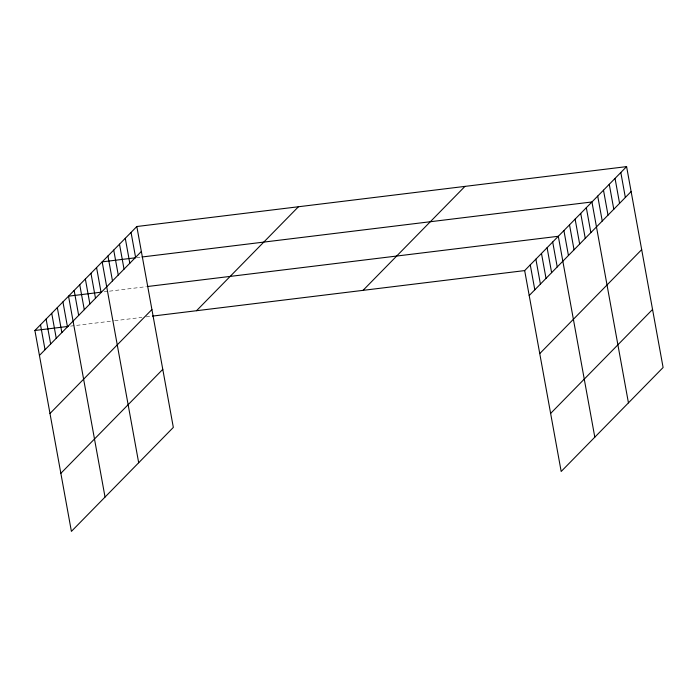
<?xml version="1.0" encoding="UTF-8"?>
<svg xmlns="http://www.w3.org/2000/svg" width="698" height="698" viewBox="0 0 698 698"><rect width="100%" height="100%" fill="white"/><g stroke="black" fill="none" stroke-linecap="round" stroke-linejoin="round"><path stroke-width="0.52" stroke-dasharray="3.49 2.62" d="M136.808 257.632L139.949 257.239M104.22 291.808L108.417 291.293M109.464 291.171L146.196 286.677M70.585 326.114L113.608 320.853M114.664 320.731L141.947 317.389M146.144 316.875L150.34 316.369"/><path stroke-width="1.05" d="M136.825 226.518L173.331 427.412L71.405 531.379L34.9 330.486L136.825 226.518L626.595 166.621L663.1 367.514L561.175 471.482L524.669 270.588L626.595 166.621M39.437 355.43L141.362 251.463M49.986 413.495L151.911 309.528M196.522 310.715L298.447 206.748M60.857 473.314L162.782 369.347M363.039 290.351L464.973 186.383M529.197 295.533L631.123 191.566M539.755 353.598L641.68 249.631M550.626 413.425L652.551 309.458M135.752 257.754L102.17 261.863L138.684 462.757M142.052 256.986L591.939 201.966L628.444 402.868M101.07 292.192L68.535 296.17L105.04 497.072M147.252 286.546L558.304 236.282L594.809 437.175M34.9 330.486L68.483 326.376M152.443 316.107L524.669 270.588M620.819 172.511L625.347 197.464M615.043 178.4L619.571 203.354M609.267 184.298L613.795 209.243M603.491 190.188L608.019 215.132M597.715 196.077L602.243 221.03M586.329 207.69L590.866 232.635M580.727 213.405L585.256 238.358M575.117 219.128L579.654 244.073M569.516 224.843L574.044 249.788M563.905 230.558L568.442 255.512M552.694 241.997L557.231 266.95M547.092 247.711L551.621 272.665M541.482 253.435L546.019 278.38M535.881 259.15L540.409 284.103M530.271 264.874L534.808 289.818M131.049 232.408L135.587 257.353M125.274 238.297L129.811 263.251M119.498 244.187L124.035 269.14M113.722 250.085L118.259 275.029M107.946 255.974L112.483 280.919M96.568 267.578L101.097 292.532M90.958 273.302L95.495 298.247M85.357 279.017L89.885 303.97M79.747 284.74L84.284 309.685M74.145 290.455L78.673 315.4M62.933 301.894L67.462 326.839M57.323 307.609L61.86 332.562M51.722 313.323L56.25 338.277M46.112 319.047L50.649 343.992M40.51 324.762L45.038 349.715"/></g></svg>
